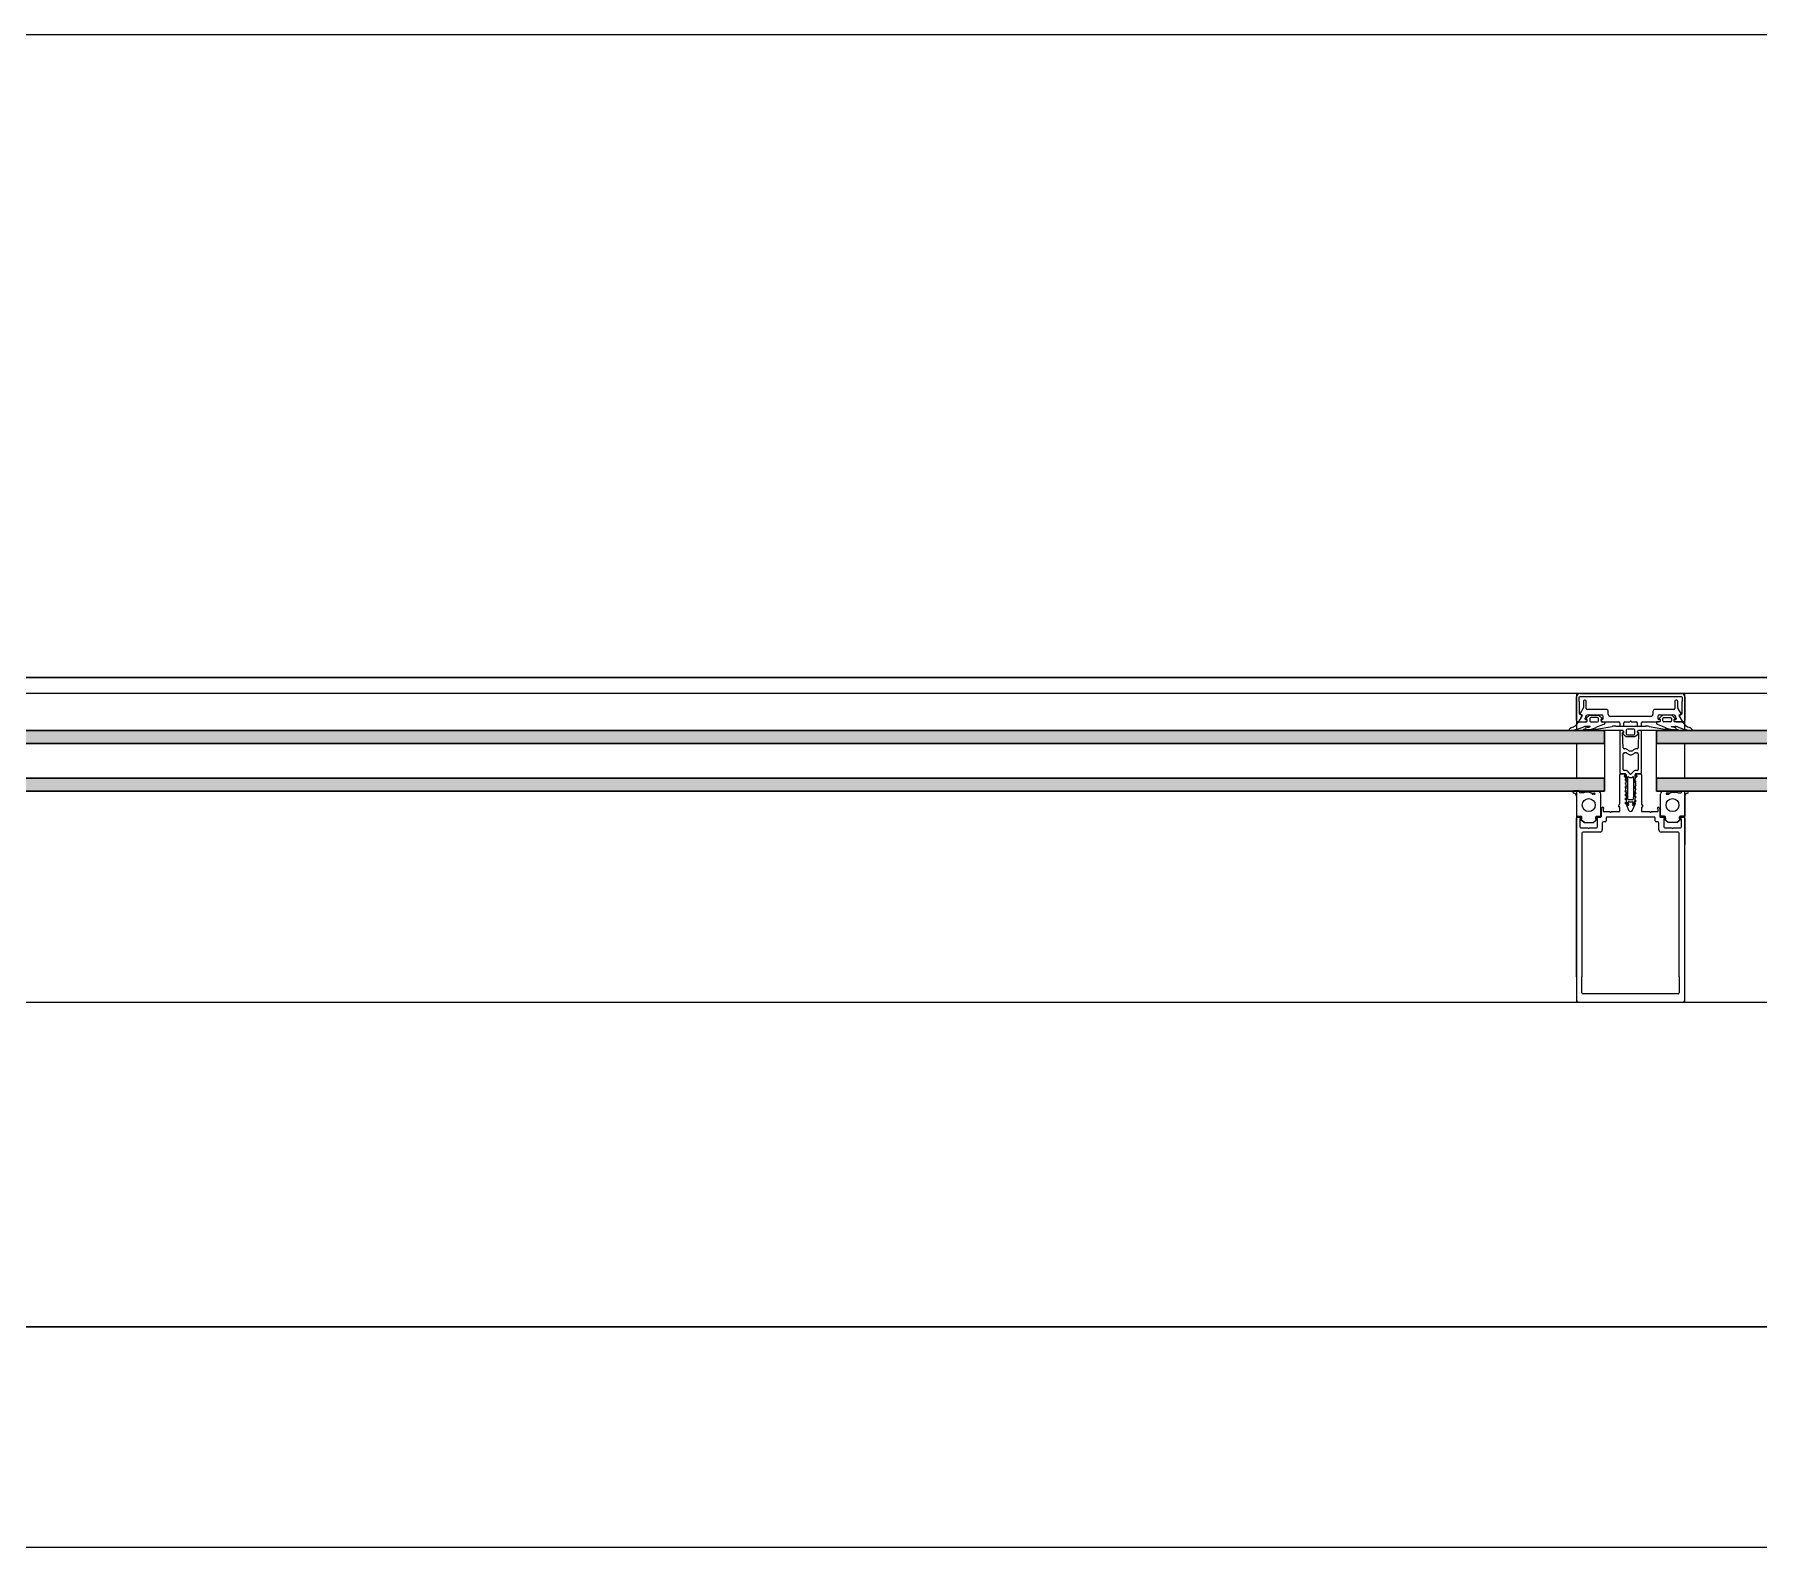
# Model space of a CAD drawing. Header units: millimetres. Extents: x 90978 to 295199, y -4084 to 97293.
# Drawn here: x 186313 to 187110, y 34301 to 35000 of the extents above; entities that cross this region are included whole.
import ezdxf

# ---------------------------------------------------------------- set-up
doc = ezdxf.new("R2010")
doc.units = ezdxf.units.MM
doc.header["$MEASUREMENT"] = 0
for name, color, linetype, lineweight in [('CSM-STL-XX-ZZ-M3-A-XXXX-00001_detached _19_04_21__rvt-1-Level 0$0$A-DETL-GENF', 7, 'CONTINUOUS', 9), ('CSM-STL-XX-ZZ-M3-A-XXXX-00001_detached _19_04_21__rvt-1-Level 0$0$A-GLAZ-CURT', 7, 'CONTINUOUS', 9), ('CSM-STL-XX-ZZ-M3-A-XXXX-00001_detached _19_04_21__rvt-1-Level 0$0$A-GLAZ-CWMG', 7, 'CONTINUOUS', 9), ('CSM-STL-XX-ZZ-M3-A-XXXX-00001_detached _19_04_21__rvt-1-Level 0$0$A-WALL', 7, 'CONTINUOUS', 9), ('CSM-STL-XX-ZZ-M3-A-XXXX-00001_detached _19_04_21__rvt-1-Level 0$0$I-WALL', 7, 'CONTINUOUS', 9)]:
    doc.layers.add(name, color=color, linetype=linetype, lineweight=lineweight)

msp = doc.modelspace()

# ---------------------------------------------------------------- hatches: boundary and pattern name
at = {"layer": 'CSM-STL-XX-ZZ-M3-A-XXXX-00001_detached _19_04_21__rvt-1-Level 0$0$A-GLAZ-CURT'}
h = msp.add_hatch(color=256, dxfattribs=at)
h.paths.add_polyline_path([(187038.83, 34650.73), (187038.83, 34656.73), (185562.83, 34656.73), (185562.83, 34650.73), (186898.18, 34650.73)], flags=0)
h.paths.add_polyline_path([(186898.18, 34672.73), (187038.83, 34672.73), (187038.83, 34678.73), (185562.83, 34678.73), (185562.83, 34672.73), (186264.73, 34672.73)], flags=0)
h = msp.add_hatch(color=256, dxfattribs=at)
h.paths.add_polyline_path([(188538.83, 34650.73), (188538.83, 34656.73), (187062.83, 34656.73), (187062.83, 34650.73), (188398.18, 34650.73)], flags=0)
h.paths.add_polyline_path([(188398.18, 34672.73), (188538.83, 34672.73), (188538.83, 34678.73), (187062.83, 34678.73), (187062.83, 34672.73), (187764.73, 34672.73)], flags=0)

# ---------------------------------------------------------------- linework, layer by layer
at = {"layer": 'CSM-STL-XX-ZZ-M3-A-XXXX-00001_detached _19_04_21__rvt-1-Level 0$0$A-DETL-GENF'}
for p, q in [((187025.83, 34683.23), (187025.83, 34694.23)), ((187026.83, 34693.73), (187026.83, 34692.38)), ((187027.03, 34692.03), (187027.03, 34686.6)), ((187027.33, 34695.73), (187074.33, 34695.73)), ((187028.03, 34694.23), (187027.33, 34694.23)), ((187070.13, 34694.23), (187028.03, 34694.23)), ((187029.03, 34692.22), (187029.03, 34689.26)), ((187029.83, 34692.72), (187029.53, 34692.72)), ((187030.33, 34688.92), (187030.33, 34692.22)), ((187074.33, 34694.23), (187070.13, 34694.23)), ((187071.33, 34692.22), (187071.33, 34688.92)), ((187072.13, 34692.72), (187071.83, 34692.72)), ((187072.63, 34689.26), (187072.63, 34692.22)), ((187074.63, 34686.51), (187074.63, 34692.03)), ((187074.83, 34692.38), (187074.83, 34693.73)), ((187075.83, 34694.23), (187075.83, 34683.23)), ((187028.4, 34685.62), (187026.86, 34683.03)), ((187028.25, 34685.56), (187026.89, 34682.84)), ((187027.13, 34686.43), (187028.17, 34685.83)), ((187028.96, 34689.01), (187027.56, 34686.57)), ((187027.63, 34686.3), (187028.33, 34685.9)), ((187029.83, 34683.92), (187029.83, 34684.42)), ((187030.48, 34683.85), (187030.03, 34683.72)), ((187030.33, 34684.37), (187031.83, 34685.71)), ((187030.68, 34683.81), (187030.48, 34683.85)), ((187030.68, 34682.91), (187030.68, 34683.81)), ((187039.53, 34688.42), (187030.83, 34688.42)), ((187031.33, 34685.92), (187037.53, 34685.92)), ((187031.83, 34685.71), (187036.04, 34685.71)), ((187031.93, 34684.21), (187031.93, 34683.21)), ((187035.43, 34684.71), (187032.43, 34684.71)), ((187035.93, 34683.21), (187035.93, 34684.21)), ((187036.04, 34685.71), (187037.53, 34684.37)), ((187037.38, 34683.85), (187037.18, 34683.81)), ((187037.18, 34683.81), (187037.18, 34682.91)), ((187037.83, 34683.72), (187037.38, 34683.85)), ((187038.03, 34685.42), (187038.03, 34683.92)), ((187040.53, 34686.22), (187040.53, 34687.42)), ((187050.83, 34685.22), (187041.53, 34685.22)), ((187060.13, 34685.22), (187050.83, 34685.22)), ((187061.13, 34687.42), (187061.13, 34686.22)), ((187070.83, 34688.42), (187062.13, 34688.42)), ((187063.63, 34683.92), (187063.63, 34685.42)), ((187063.83, 34683.72), (187064.28, 34683.85)), ((187064.13, 34685.92), (187070.33, 34685.92)), ((187065.63, 34685.71), (187064.13, 34684.37)), ((187064.28, 34683.85), (187064.48, 34683.81)), ((187064.48, 34683.81), (187064.48, 34682.91)), ((187069.84, 34685.71), (187065.63, 34685.71)), ((187065.73, 34683.21), (187065.73, 34684.21)), ((187066.23, 34684.71), (187069.23, 34684.71)), ((187069.73, 34684.21), (187069.73, 34683.21)), ((187071.33, 34684.37), (187069.84, 34685.71)), ((187070.98, 34683.81), (187071.18, 34683.85)), ((187070.98, 34682.91), (187070.98, 34683.81)), ((187071.18, 34683.85), (187071.63, 34683.72)), ((187071.83, 34684.42), (187071.83, 34683.92)), ((187074.11, 34686.57), (187072.7, 34689.01)), ((187074.8, 34683.03), (187073.26, 34685.62)), ((187073.33, 34685.9), (187074.03, 34686.3)), ((187074.78, 34682.84), (187073.42, 34685.55)), ((187073.51, 34685.82), (187074.52, 34686.33)), ((187023.64, 34678.71), (187022.67, 34678.71)), ((187026.71, 34682.73), (187026.33, 34682.73)), ((187027.03, 34682.72), (187029.86, 34682.72)), ((187027.23, 34682.71), (187030.48, 34682.71)), ((187029.03, 34679.21), (187034.16, 34679.21)), ((187045.83, 34678.71), (187029.03, 34678.71)), ((187029.97, 34679.98), (187032.06, 34680.32)), ((187032.02, 34680.51), (187030.26, 34680.51)), ((187032.43, 34682.71), (187035.43, 34682.71)), ((187038.62, 34681.59), (187034.73, 34680.01)), ((187035.02, 34679.29), (187042.24, 34680.56)), ((187037.38, 34682.71), (187038.93, 34682.71)), ((187038.01, 34682.72), (187045.33, 34682.72)), ((187038.93, 34682.71), (187038.93, 34682.05)), ((187043.98, 34680.71), (187050.83, 34680.71)), ((187045.83, 34682.22), (187045.83, 34681.22)), ((187047.18, 34678.71), (187045.83, 34678.71)), ((187045.83, 34678.52), (187045.83, 34659.22)), ((187046.91, 34678.72), (187046.03, 34678.72)), ((187046.33, 34680.72), (187047.23, 34680.72)), ((187047.13, 34677.82), (187047.58, 34677.82)), ((187047.32, 34670.71), (187047.13, 34677.82)), ((187048.83, 34675.71), (187047.24, 34677.05)), ((187047.38, 34677.57), (187047.58, 34677.61)), ((187047.58, 34677.61), (187047.58, 34678.31)), ((187047.73, 34681.22), (187047.73, 34682.22)), ((187048.23, 34682.72), (187050.53, 34682.72)), ((187048.83, 34678.81), (187048.83, 34677.21)), ((187052.83, 34675.71), (187048.83, 34675.71)), ((187050.83, 34679.31), (187049.33, 34679.31)), ((187049.33, 34676.71), (187052.33, 34676.71)), ((187050.83, 34680.71), (187057.69, 34680.71)), ((187052.33, 34679.31), (187050.83, 34679.31)), ((187051.13, 34682.72), (187053.43, 34682.72)), ((187052.83, 34677.21), (187052.83, 34678.81)), ((187054.42, 34677.05), (187052.83, 34675.71)), ((187053.93, 34682.22), (187053.93, 34681.22)), ((187054.08, 34678.31), (187054.08, 34677.61)), ((187054.08, 34677.82), (187054.53, 34677.82)), ((187054.08, 34677.61), (187054.28, 34677.57)), ((187054.53, 34677.82), (187054.36, 34671.22)), ((187054.43, 34680.72), (187055.33, 34680.72)), ((187055.83, 34678.71), (187054.48, 34678.71)), ((187055.63, 34678.72), (187054.75, 34678.72)), ((187055.83, 34681.22), (187055.83, 34682.22)), ((187072.63, 34678.71), (187055.83, 34678.71)), ((187055.83, 34668.87), (187055.83, 34678.52)), ((187056.33, 34682.72), (187063.66, 34682.72)), ((187059.42, 34680.56), (187066.64, 34679.29)), ((187062.73, 34682.71), (187062.73, 34682.05)), ((187064.28, 34682.71), (187062.73, 34682.71)), ((187063.04, 34681.59), (187066.93, 34680.01)), ((187069.23, 34682.71), (187066.23, 34682.71)), ((187067.51, 34679.21), (187072.63, 34679.21)), ((187071.69, 34679.98), (187069.61, 34680.32)), ((187069.64, 34680.51), (187071.4, 34680.51)), ((187074.43, 34682.71), (187071.18, 34682.71)), ((187071.81, 34682.72), (187074.63, 34682.72)), ((187075.33, 34682.73), (187074.96, 34682.73)), ((187078.02, 34678.71), (187078.99, 34678.71)), ((187047.33, 34660.72), (187047.33, 34667.92)), ((187048.19, 34670.22), (187047.82, 34670.22)), ((187047.83, 34668.42), (187048.19, 34668.42)), ((187053.84, 34670.22), (187053.48, 34670.22)), ((187053.48, 34668.42), (187053.65, 34668.42)), ((187053.65, 34668.42), (187053.83, 34668.42)), ((187054.33, 34667.92), (187054.33, 34660.72)), ((187054.36, 34671.22), (187054.34, 34670.71)), ((187055.83, 34659.22), (187055.83, 34668.87)), ((187048.3, 34660.22), (187047.83, 34660.22)), ((187050.68, 34658.49), (187049.83, 34659.51)), ((187051.84, 34659.51), (187050.98, 34658.49)), ((187053.83, 34660.22), (187053.37, 34660.22)), ((187045.83, 34644.85), (187045.83, 34658.22)), ((187046.33, 34658.72), (187048.3, 34658.72)), ((187048.23, 34658.72), (187046.33, 34658.72)), ((187047.83, 34657.51), (187048.63, 34656.63)), ((187048.53, 34657.82), (187048.03, 34657.82)), ((187048.63, 34656.25), (187048.23, 34656.02)), ((187048.23, 34656.02), (187048.63, 34655.79)), ((187048.53, 34654.4), (187048.23, 34654.22)), ((187048.23, 34654.22), (187048.63, 34653.99)), ((187048.63, 34652.65), (187048.23, 34652.42)), ((187048.23, 34652.42), (187048.63, 34652.19)), ((187048.46, 34654.12), (187048.64, 34653.8)), ((187048.46, 34651.42), (187048.64, 34651.11)), ((187048.63, 34652.19), (187048.63, 34651.75)), ((187048.64, 34653.8), (187048.73, 34652.83)), ((187048.64, 34651.11), (187048.73, 34652.02)), ((187048.73, 34655.62), (187048.66, 34654.47)), ((187048.73, 34658.22), (187048.73, 34658.02)), ((187052.93, 34658.02), (187052.93, 34658.22)), ((187052.93, 34655.53), (187052.93, 34656.32)), ((187052.93, 34654.72), (187053.02, 34653.8)), ((187052.93, 34651.93), (187052.93, 34652.92)), ((187052.93, 34650.13), (187053.03, 34651.11)), ((187053.02, 34653.8), (187053.21, 34654.12)), ((187053.43, 34655.12), (187053.03, 34655.35)), ((187053.03, 34654.89), (187053.43, 34655.12)), ((187053.43, 34653.32), (187053.03, 34653.55)), ((187053.03, 34653.09), (187053.43, 34653.32)), ((187053.03, 34651.75), (187053.03, 34652.22)), ((187053.43, 34651.52), (187053.03, 34651.75)), ((187053.03, 34651.29), (187053.43, 34651.52)), ((187053.03, 34651.11), (187053.21, 34651.42)), ((187053.08, 34656.67), (187053.77, 34657.36)), ((187053.63, 34657.82), (187053.13, 34657.82)), ((187053.36, 34658.72), (187055.33, 34658.72)), ((187055.33, 34658.72), (187053.36, 34658.72)), ((187053.77, 34657.36), (187053.83, 34657.62)), ((187055.83, 34658.22), (187055.83, 34644.85)), ((187027.13, 34650.74), (187024.66, 34650.74)), ((187025.83, 34648.27), (187025.83, 34639.13)), ((187027.13, 34650.33), (187027.13, 34650.74)), ((187029.08, 34649.83), (187027.63, 34649.83)), ((187031.43, 34650.13), (187030.13, 34650.13)), ((187035.53, 34650.73), (187032.76, 34650.73)), ((187032.76, 34649.73), (187034.19, 34649.73)), ((187034.19, 34649.23), (187033.26, 34649.23)), ((187037.03, 34639.13), (187037.03, 34649.23)), ((187037.42, 34642.65), (187037.7, 34643.05)), ((187045.26, 34643.72), (187045.76, 34644.6)), ((187045.63, 34643.42), (187045.43, 34643.42)), ((187045.83, 34641.42), (187045.83, 34643.22)), ((187048.63, 34650.85), (187048.23, 34650.62)), ((187048.23, 34650.62), (187048.63, 34650.39)), ((187048.63, 34649.05), (187048.23, 34648.82)), ((187048.23, 34648.82), (187048.63, 34648.59)), ((187048.63, 34647.25), (187048.23, 34647.02)), ((187048.23, 34647.02), (187048.63, 34646.79)), ((187048.63, 34645.45), (187048.23, 34645.22)), ((187048.23, 34645.22), (187048.63, 34644.99)), ((187048.73, 34650.22), (187048.73, 34649.23)), ((187048.73, 34648.42), (187048.73, 34647.43)), ((187048.73, 34646.62), (187048.84, 34645.63)), ((187048.77, 34644.59), (187049.91, 34641.84)), ((187048.84, 34645.63), (187049.58, 34644.35)), ((187050.02, 34644.58), (187049.62, 34645.44)), ((187049.8, 34645.72), (187051.86, 34645.72)), ((187050.83, 34646.72), (187049.95, 34646.72)), ((187051.71, 34646.72), (187050.83, 34646.72)), ((187052.05, 34645.44), (187051.64, 34644.58)), ((187051.76, 34641.84), (187052.89, 34644.59)), ((187052.09, 34644.35), (187052.83, 34645.63)), ((187052.83, 34645.63), (187052.93, 34644.78)), ((187052.93, 34648.33), (187052.93, 34649.32)), ((187052.93, 34646.53), (187052.93, 34647.52)), ((187053.43, 34649.72), (187053.03, 34649.95)), ((187053.03, 34649.49), (187053.43, 34649.72)), ((187053.43, 34647.92), (187053.03, 34648.15)), ((187053.03, 34647.69), (187053.43, 34647.92)), ((187053.43, 34646.12), (187053.03, 34646.35)), ((187053.03, 34645.89), (187053.43, 34646.12)), ((187055.83, 34643.22), (187055.83, 34641.42)), ((187055.9, 34644.6), (187056.41, 34643.72)), ((187056.23, 34643.42), (187056.03, 34643.42)), ((187063.96, 34643.05), (187064.24, 34642.65)), ((187064.63, 34639.13), (187064.63, 34649.23)), ((187066.13, 34650.73), (187068.91, 34650.73)), ((187068.91, 34649.73), (187067.48, 34649.73)), ((187067.48, 34649.23), (187068.41, 34649.23)), ((187070.23, 34650.13), (187071.53, 34650.13)), ((187072.59, 34649.83), (187074.03, 34649.83)), ((187074.53, 34650.73), (187077.01, 34650.73)), ((187074.53, 34650.33), (187074.53, 34650.73)), ((187075.83, 34648.26), (187075.83, 34639.13)), ((187025.83, 34639.13), (187027.83, 34639.13)), ((187025.83, 34626.05), (187025.83, 34638.22)), ((187026.33, 34638.72), (187027.36, 34638.72)), ((187027.33, 34637.52), (187027.33, 34634.22)), ((187029.48, 34636.13), (187027.44, 34637.85)), ((187028.13, 34637.72), (187027.53, 34637.72)), ((187028.23, 34638.09), (187027.63, 34638.09)), ((187027.89, 34637.47), (187029.48, 34636.13)), ((187028.23, 34638.09), (187028.23, 34638.73)), ((187029.48, 34636.13), (187033.48, 34636.13)), ((187033.48, 34636.13), (187035.53, 34637.85)), ((187034.73, 34638.09), (187034.73, 34638.73)), ((187034.73, 34638.09), (187035.33, 34638.09)), ((187035.33, 34637.72), (187034.73, 34637.72)), ((187035.13, 34639.13), (187037.03, 34639.13)), ((187035.51, 34638.72), (187037.13, 34638.72)), ((187035.53, 34634.22), (187035.53, 34637.52)), ((187037.33, 34638.92), (187037.33, 34642.36)), ((187037.73, 34636.02), (187037.73, 34632.72)), ((187038.13, 34642.11), (187038.13, 34641.42)), ((187038.36, 34642.59), (187038.22, 34642.4)), ((187039.03, 34636.52), (187038.23, 34636.52)), ((187038.33, 34641.22), (187041.28, 34641.22)), ((187039.53, 34638.22), (187039.53, 34637.02)), ((187045.43, 34638.72), (187040.03, 34638.72)), ((187041.88, 34641.22), (187045.63, 34641.22)), ((187050.83, 34638.72), (187045.43, 34638.72)), ((187061.63, 34638.72), (187050.83, 34638.72)), ((187056.03, 34641.22), (187059.78, 34641.22)), ((187060.38, 34641.22), (187063.33, 34641.22)), ((187062.13, 34637.02), (187062.13, 34638.22)), ((187063.43, 34636.52), (187062.63, 34636.52)), ((187063.44, 34642.4), (187063.3, 34642.59)), ((187063.53, 34641.42), (187063.53, 34642.11)), ((187063.93, 34632.72), (187063.93, 34636.02)), ((187064.33, 34642.36), (187064.33, 34638.92)), ((187064.53, 34638.72), (187066.16, 34638.72)), ((187066.53, 34639.13), (187064.63, 34639.13)), ((187066.13, 34637.52), (187066.13, 34634.22)), ((187068.18, 34636.13), (187066.14, 34637.84)), ((187066.93, 34638.08), (187066.33, 34638.08)), ((187066.93, 34637.72), (187066.33, 34637.72)), ((187066.93, 34638.08), (187066.93, 34638.73)), ((187072.18, 34636.13), (187068.18, 34636.13)), ((187072.18, 34636.13), (187074.23, 34637.84)), ((187073.78, 34637.47), (187072.18, 34636.13)), ((187073.43, 34638.08), (187073.43, 34638.73)), ((187073.43, 34638.08), (187074.03, 34638.08)), ((187074.13, 34637.72), (187073.53, 34637.72)), ((187075.83, 34639.13), (187073.83, 34639.13)), ((187074.31, 34638.72), (187075.33, 34638.72)), ((187074.33, 34634.22), (187074.33, 34637.52)), ((187075.83, 34638.22), (187075.83, 34626.05)), ((187027.83, 34633.72), (187031.13, 34633.72)), ((187028.33, 34631.22), (187028.33, 34626.05)), ((187036.73, 34631.72), (187028.83, 34631.72)), ((187031.73, 34633.72), (187035.03, 34633.72)), ((187072.83, 34631.72), (187064.93, 34631.72)), ((187066.63, 34633.72), (187069.93, 34633.72)), ((187070.53, 34633.72), (187073.83, 34633.72)), ((187073.33, 34626.05), (187073.33, 34631.22)), ((187025.83, 34564.93), (187025.83, 34626.05)), ((187028.33, 34626.05), (187028.33, 34564.93)), ((187073.33, 34564.93), (187073.33, 34626.05)), ((187075.83, 34564.93), (187075.83, 34626.05)), ((187025.83, 34564.92), (187025.83, 34554.23)), ((187028.33, 34557.53), (187028.33, 34564.92)), ((187073.33, 34564.92), (187073.33, 34557.53)), ((187075.83, 34554.23), (187075.83, 34564.92)), ((187072.83, 34557.03), (187028.83, 34557.03)), ((187026.83, 34553.23), (187074.83, 34553.23))]:
    msp.add_line(p, q, dxfattribs=at)
for centre in [(187031.48, 34644.23), (187070.18, 34644.23)]:
    msp.add_circle(centre, 3, dxfattribs=at)
for centre, radius, start, end in [((187027.33, 34694.23), 1.5, 90, 180), ((187027.33, 34693.73), 0.5, 90, 180), ((187027.03, 34692.38), 0.2, 180, 240.00662), ((187026.83, 34692.03), 0.2, 0, 60.00662), ((187029.53, 34692.22), 0.5, 90, 180), ((187029.83, 34692.22), 0.5, 0, 90), ((187071.83, 34692.22), 0.5, 90, 180), ((187072.13, 34692.22), 0.5, 0, 90), ((187074.33, 34694.23), 1.5, 0, 90), ((187074.33, 34693.73), 0.5, 0, 90), ((187074.83, 34692.03), 0.2, 120.00001, 180), ((187074.63, 34692.38), 0.2, 300.00001, 0), ((187026.33, 34683.23), 0.5, 180, 270), ((187026.71, 34682.93), 0.2, 270, 333.43445), ((187027.03, 34682.92), 0.2, 149.2563, 270), ((187027.23, 34686.6), 0.2, 180, 239.9992), ((187027.73, 34686.47), 0.2, 150, 240.00001), ((187028.07, 34685.65), 0.2, 333.43445, 59.9992), ((187028.23, 34685.72), 0.2, 329.2563, 60.00001), ((187028.53, 34689.26), 0.5, 330, 0), ((187031.33, 34684.42), 1.5, 90, 180), ((187030.03, 34683.92), 0.2, 180, 270.00004), ((187029.86, 34683.72), 1, 270, 345.52252), ((187030.53, 34684.14), 0.3, 132.00002, 259.99992), ((187030.83, 34688.92), 0.5, 180, 270), ((187030.48, 34682.91), 0.2, 270, 0), ((187030.63, 34683.52), 0.2, 345.52252, 89.99994), ((187032.43, 34684.21), 0.5, 90, 180), ((187032.43, 34683.21), 0.5, 180, 224.9999), ((187032.43, 34683.21), 0.5, 225.00002, 270), ((187035.43, 34684.21), 0.5, 0, 90), ((187035.43, 34683.21), 0.5, 270, 0), ((187037.23, 34683.52), 0.2, 90.00006, 194.47748), ((187038.01, 34683.72), 1, 194.47748, 270), ((187037.38, 34682.91), 0.2, 180, 270), ((187037.33, 34684.14), 0.3, 279.99998, 48), ((187037.53, 34685.42), 0.5, 0, 90), ((187037.83, 34683.92), 0.2, 269.99996, 0), ((187039.53, 34687.42), 1, 0, 90), ((187041.53, 34686.22), 1, 180, 270), ((187050.83, 34682.72), 0.3, 89.99996, 180.00004), ((187050.83, 34682.72), 0.3, 359.99996, 90.00005), ((187060.13, 34686.22), 1, 270, 0), ((187062.13, 34687.42), 1, 90, 180), ((187064.13, 34685.42), 0.5, 90, 180), ((187063.83, 34683.92), 0.2, 180, 270.00004), ((187063.66, 34683.72), 1, 270, 345.52252), ((187064.33, 34684.14), 0.3, 132.00002, 259.99992), ((187064.28, 34682.91), 0.2, 270, 0), ((187064.43, 34683.52), 0.2, 345.52252, 89.99994), ((187066.23, 34684.21), 0.5, 90, 180), ((187066.23, 34683.21), 0.5, 180, 270), ((187069.23, 34684.21), 0.5, 0, 90), ((187069.23, 34683.21), 0.5, 270, 315.00003), ((187069.23, 34683.21), 0.5, 314.99996, 0), ((187070.33, 34684.42), 1.5, 0, 90), ((187070.83, 34688.92), 0.5, 270, 0), ((187071.03, 34683.52), 0.2, 90.00006, 194.47748), ((187071.81, 34683.72), 1, 194.47748, 270), ((187071.18, 34682.91), 0.2, 180, 270), ((187071.13, 34684.14), 0.3, 279.99998, 48), ((187071.63, 34683.92), 0.2, 269.99996, 0), ((187073.13, 34689.26), 0.5, 180, 210), ((187073.43, 34685.72), 0.2, 119.99999, 210.7437), ((187073.6, 34685.64), 0.2, 116.56501, 206.56503), ((187073.93, 34686.47), 0.2, 299.99999, 30), ((187074.43, 34686.51), 0.2, 296.56501, 0), ((187074.63, 34682.92), 0.2, 270, 30.7437), ((187074.96, 34682.93), 0.2, 206.56503, 270), ((187075.33, 34683.23), 0.5, 270, 0), ((187022.67, 34678.96), 0.25, 151.0662, 270), ((187024.2, 34678.12), 2, 109.94796, 151.0662), ((187021.13, 34686.58), 7, 289.94796, 324.42394), ((187023.64, 34680.21), 1.5, 270, 283.32069), ((187013.39, 34723.52), 46, 283.32069, 290.14375), ((187027.23, 34682.21), 0.5, 90, 144.42394), ((187029.03, 34679.01), 0.2, 90, 180.00004), ((187029.03, 34678.91), 0.2, 179.99996, 270), ((187030.26, 34677.51), 3, 90, 110.14375), ((187030.12, 34679.61), 0.4, 111.82865, 270), ((187031.01, 34687.8), 8.63, 264.10007, 279.8385), ((187032.02, 34680.41), 0.1, 291.82887, 90), ((187031.01, 34687.8), 8.63, 279.8385, 295.57692), ((187034.16, 34684.21), 5, 270, 280.00001), ((187038.43, 34682.05), 0.5, 292.03623, 0), ((187043.98, 34670.71), 10, 90, 100.00001), ((187045.33, 34682.22), 0.5, 0, 90), ((187046.33, 34681.22), 0.5, 180, 270), ((187046.03, 34678.52), 0.2, 90, 180), ((187046.91, 34677.82), 0.9, 16.6016, 90), ((187047.43, 34677.28), 0.3, 100.00005, 230.00002), ((187047.18, 34678.31), 0.4, 0, 90), ((187047.23, 34681.22), 0.5, 270, 0), ((187047.58, 34678.02), 0.2, 270, 0.00004), ((187048.23, 34682.22), 0.5, 90, 180), ((187049.33, 34678.81), 0.5, 90, 180), ((187049.33, 34677.21), 0.5, 180, 270), ((187052.33, 34678.81), 0.5, 0, 90), ((187052.33, 34677.21), 0.5, 270, 0), ((187053.43, 34682.22), 0.5, 0, 90), ((187054.08, 34678.02), 0.2, 179.99996, 270), ((187054.75, 34677.82), 0.9, 90, 163.39843), ((187054.43, 34681.22), 0.5, 180, 270), ((187054.48, 34678.31), 0.4, 90, 180), ((187054.23, 34677.28), 0.3, 310, 79.9999), ((187055.33, 34681.22), 0.5, 270, 0), ((187055.63, 34678.52), 0.2, 0, 90), ((187056.33, 34682.22), 0.5, 90, 180), ((187057.69, 34670.71), 10, 79.99999, 90), ((187063.23, 34682.05), 0.5, 180, 247.96378), ((187067.51, 34684.21), 5, 259.99999, 270), ((187070.66, 34687.8), 8.63, 244.42308, 260.1615), ((187070.66, 34687.8), 8.63, 260.1615, 275.89993), ((187069.64, 34680.41), 0.1, 90, 248.17142), ((187071.4, 34677.51), 3, 69.85625, 90), ((187071.54, 34679.61), 0.4, 270, 68.17135), ((187088.27, 34723.52), 46, 249.85625, 256.67931), ((187072.63, 34679.01), 0.2, 359.99996, 90), ((187072.63, 34678.91), 0.2, 270, 0.00004), ((187074.43, 34682.21), 0.5, 35.57605, 90), ((187080.53, 34686.58), 7, 215.57605, 250.05204), ((187078.02, 34680.21), 1.5, 256.67931, 270), ((187077.46, 34678.12), 2, 28.9338, 70.05204), ((187078.99, 34678.96), 0.25, 270, 28.9338), ((187047.82, 34670.72), 0.5, 181.50743, 270), ((187047.83, 34667.92), 0.5, 90, 180), ((187048.19, 34668.22), 2, 48.59036, 90), ((187048.19, 34666.42), 2, 48.59036, 90), ((187050.83, 34671.22), 2, 228.59036, 270.00425), ((187050.83, 34669.42), 2, 228.59036, 270.00425), ((187050.83, 34671.22), 2, 270.0042, 311.40965), ((187050.83, 34669.42), 2, 270.0042, 311.40965), ((187053.48, 34668.22), 2, 90, 131.40965), ((187053.48, 34666.42), 2, 90, 131.40965), ((187053.83, 34667.92), 0.5, 0, 90), ((187053.84, 34670.72), 0.5, 270, 358.49039), ((187046.33, 34659.22), 0.5, 180, 270), ((187047.83, 34660.72), 0.5, 180, 270), ((187048.3, 34658.22), 2, 39.99998, 90), ((187053.37, 34658.22), 2, 90, 140.00002), ((187053.83, 34660.72), 0.5, 270, 315.00003), ((187053.83, 34660.72), 0.5, 314.99996, 0), ((187055.33, 34659.22), 0.5, 270, 0), ((187046.33, 34658.22), 0.5, 89.99996, 180), ((187048.03, 34657.62), 0.2, 90, 180.00004), ((187048.23, 34658.22), 0.5, 0, 90), ((187048.3, 34658.22), 0.5, 356.76204, 90), ((187048.63, 34654.22), 0.2, 119.9999, 179.99922), ((187048.63, 34651.52), 0.2, 120.00001, 179.99997), ((187048.53, 34658.02), 0.2, 270, 0), ((187048.53, 34656.43), 0.2, 300.0001, 21.15604), ((187048.53, 34655.62), 0.2, 0.00003, 60.00001), ((187048.53, 34654.63), 0.2, 300.00001, 359.99997), ((187048.53, 34653.82), 0.2, 0.00003, 60.00001), ((187154.36, 34652.22), 105.73, 179.14399, 179.99998), ((187048.53, 34652.83), 0.2, 300.0001, 359.99997), ((187048.53, 34652.02), 0.2, 0.00003, 60.00001), ((187048.53, 34651.03), 0.2, 300.0001, 359.99997), ((187154.36, 34652.22), 105.73, 180.60164, 183.57742), ((187154.36, 34652.22), 105.73, 176.76204, 178.78338), ((187154.36, 34652.22), 105.03, 177.31275, 182.74177), ((187049.65, 34657.14), 0.2, 51.41925, 177.31275), ((187050.83, 34658.62), 1.7, 231.41925, 270.00007), ((187050.83, 34658.62), 0.2, 219.99998, 270.0002), ((187050.83, 34658.62), 0.2, 269.9998, 320.00002), ((187050.83, 34658.62), 1.7, 269.99993, 308.58076), ((187052.02, 34657.14), 0.2, 65.63412, 128.58076), ((187052.02, 34657.14), 0.2, 2.68725, 65.63389), ((186947.31, 34652.22), 105.03, 357.25823, 2.68725), ((186947.3, 34652.22), 105.73, 356.42257, 359.39835), ((187053.36, 34658.22), 0.5, 90, 183.23805), ((186947.31, 34652.22), 105.72, 1.21648, 3.23805), ((187053.43, 34658.22), 0.5, 90, 180), ((187053.13, 34658.02), 0.2, 180, 270), ((187053.43, 34656.32), 0.5, 135, 180), ((187053.13, 34655.53), 0.2, 180, 239.9999), ((187053.13, 34654.72), 0.2, 119.99999, 179.99997), ((187053.13, 34653.73), 0.2, 180.00003, 239.9999), ((187053.13, 34652.92), 0.2, 119.99999, 180), ((187053.13, 34651.93), 0.2, 180, 239.65603), ((187053.13, 34651.12), 0.2, 119.99999, 179.99997), ((186947.3, 34652.22), 105.73, 0.00002, 0.85601), ((187053.03, 34654.22), 0.2, 359.99939, 59.99935), ((187053.03, 34651.52), 0.2, 0.00003, 59.99999), ((187053.63, 34657.62), 0.2, 359.99996, 90), ((187055.33, 34658.22), 0.5, 0, 90.00004), ((187024.66, 34650.24), 0.5, 90, 260.60774), ((187024.33, 34648.27), 1.5, 0, 80.60774), ((187027.63, 34650.33), 0.5, 180, 270), ((187030.13, 34648.13), 2, 90, 121.78833), ((187031.43, 34648.13), 2, 37.49525, 90), ((187032.76, 34650.23), 0.5, 90, 270), ((187033.26, 34649.53), 0.3, 217.49525, 270), ((187034.19, 34649.48), 0.25, 270, 90), ((187035.53, 34649.23), 1.5, 0, 90), ((187038.03, 34642.82), 0.4, 90.00005, 144.99995), ((187038.03, 34642.82), 0.4, 325.00003, 90.00004), ((187045.43, 34643.62), 0.2, 149.99999, 270), ((187045.63, 34643.22), 0.2, 0, 90), ((187045.33, 34644.85), 0.5, 329.99999, 0), ((187048.53, 34650.22), 0.2, 0, 60.00001), ((187048.53, 34649.23), 0.2, 300.0001, 0), ((187048.53, 34648.42), 0.2, 0, 60.00001), ((187048.53, 34647.43), 0.2, 300.0001, 0), ((187048.53, 34646.62), 0.2, 0.00003, 60.00001), ((187048.53, 34645.63), 0.2, 300.0001, 359.99997), ((187048.53, 34644.82), 0.2, 0.00022, 59.99998), ((187049.23, 34644.78), 0.5, 180.00031, 202.49999), ((187049.95, 34647.22), 0.5, 182.74177, 270), ((187049.79, 34644.47), 0.25, 209.99999, 270.00006), ((187049.8, 34645.52), 0.2, 90, 205.00005), ((187049.79, 34644.47), 0.25, 269.99996, 0.00004), ((187051.87, 34644.47), 0.25, 179.99996, 270.00004), ((187051.71, 34647.22), 0.5, 270, 357.25823), ((187051.86, 34645.52), 0.2, 335.00001, 90), ((187051.87, 34644.47), 0.25, 270.00006, 330.00001), ((187052.43, 34644.78), 0.5, 337.50001, 359.99998), ((187053.13, 34650.13), 0.2, 180.00003, 239.9999), ((187053.13, 34649.32), 0.2, 119.99999, 180), ((187053.13, 34648.33), 0.2, 180, 239.9999), ((187053.13, 34647.52), 0.2, 119.99999, 180), ((187053.13, 34646.53), 0.2, 180, 239.9999), ((187053.13, 34645.72), 0.2, 119.99999, 179.99997), ((187056.33, 34644.85), 0.5, 180, 210.00001), ((187056.23, 34643.62), 0.2, 270, 30.00001), ((187063.63, 34642.82), 0.4, 90.00022, 214.99977), ((187063.63, 34642.82), 0.4, 34.99996, 90.00021), ((187066.13, 34649.23), 1.5, 90, 180), ((187067.48, 34649.48), 0.25, 90, 270), ((187068.41, 34649.53), 0.3, 270, 322.50475), ((187070.23, 34648.13), 2, 90, 142.50475), ((187068.91, 34650.23), 0.5, 270, 90), ((187071.53, 34648.13), 2, 58.21167, 90), ((187074.03, 34650.33), 0.5, 270, 0), ((187077.33, 34648.26), 1.5, 99.39226, 180), ((187077.01, 34650.23), 0.5, 279.39226, 90), ((187026.33, 34638.22), 0.5, 90, 180), ((187027.53, 34637.52), 0.2, 90, 180), ((187027.36, 34637.72), 1, 14.47752, 90), ((187027.63, 34637.89), 0.2, 90, 190.84112), ((187027.83, 34638.73), 0.4, 0, 90), ((187027.83, 34638.73), 0.4, 0, 90), ((187028.13, 34637.92), 0.2, 270, 14.47752), ((187034.73, 34637.92), 0.2, 165.52252, 270), ((187035.51, 34637.72), 1, 90, 165.52252), ((187035.13, 34638.73), 0.4, 90, 180), ((187035.33, 34637.89), 0.2, 349.15888, 90), ((187035.33, 34637.52), 0.2, 0, 90), ((187037.13, 34638.92), 0.2, 270, 0), ((187037.83, 34642.36), 0.5, 144.99995, 180), ((187038.23, 34636.02), 0.5, 90, 180), ((187038.63, 34642.11), 0.5, 145.00003, 180), ((187038.33, 34641.42), 0.2, 180, 270), ((187039.03, 34637.02), 0.5, 270, 0), ((187040.03, 34638.22), 0.5, 90, 180), ((187041.58, 34641.22), 0.3, 180, 0), ((187045.63, 34641.42), 0.2, 270, 0), ((187050.83, 34642.22), 1, 202.49999, 269.99999), ((187050.83, 34642.22), 1, 269.99996, 337.50001), ((187056.03, 34641.42), 0.2, 180, 270), ((187060.08, 34641.22), 0.3, 180, 0), ((187061.63, 34638.22), 0.5, 0, 90), ((187062.63, 34637.02), 0.5, 180, 270), ((187063.33, 34641.42), 0.2, 270, 0), ((187063.43, 34636.02), 0.5, 0, 90), ((187063.03, 34642.11), 0.5, 0, 34.99977), ((187063.83, 34642.36), 0.5, 0, 34.99996), ((187064.53, 34638.92), 0.2, 180, 270), ((187066.33, 34637.88), 0.2, 90, 190.84112), ((187066.33, 34637.52), 0.2, 90, 180), ((187066.16, 34637.72), 1, 14.47752, 90), ((187066.53, 34638.73), 0.4, 0, 90), ((187066.93, 34637.92), 0.2, 270, 14.47752), ((187073.53, 34637.92), 0.2, 165.52252, 270), ((187074.31, 34637.72), 1, 90, 165.52252), ((187073.83, 34638.73), 0.4, 90, 180), ((187073.83, 34638.73), 0.4, 90, 180), ((187074.03, 34637.88), 0.2, 349.15888, 90), ((187074.13, 34637.52), 0.2, 0, 90), ((187075.33, 34638.22), 0.5, 0, 90), ((187027.83, 34634.22), 0.5, 180, 270), ((187028.83, 34631.22), 0.5, 90, 180), ((187031.43, 34633.72), 0.3, 180, 0), ((187035.03, 34634.22), 0.5, 270, 0), ((187036.73, 34632.72), 1, 270, 0), ((187064.93, 34632.72), 1, 180, 270), ((187066.63, 34634.22), 0.5, 180, 270), ((187070.23, 34633.72), 0.3, 180, 0), ((187072.83, 34631.22), 0.5, 0, 90), ((187073.83, 34634.22), 0.5, 270, 0), ((187028.83, 34557.53), 0.5, 180, 270), ((187072.83, 34557.53), 0.5, 270, 0), ((187026.83, 34554.23), 1, 180, 270), ((187074.83, 34554.23), 1, 270, 0)]:
    msp.add_arc(centre, radius, start, end, dxfattribs=at)
at = {"layer": 'CSM-STL-XX-ZZ-M3-A-XXXX-00001_detached _19_04_21__rvt-1-Level 0$0$A-GLAZ-CURT', "lineweight": 30}
for p, q in [((187038.83, 34678.73), (185562.83, 34678.73)), ((187038.83, 34672.73), (187038.83, 34678.73)), ((188538.83, 34678.73), (187062.83, 34678.73)), ((187062.83, 34678.73), (187062.83, 34672.73)), ((185562.83, 34672.73), (187038.83, 34672.73)), ((187062.83, 34672.73), (188538.83, 34672.73)), ((187038.83, 34656.73), (185562.83, 34656.73)), ((187038.83, 34650.73), (187038.83, 34656.73)), ((188538.83, 34656.73), (187062.83, 34656.73)), ((187062.83, 34656.73), (187062.83, 34650.73)), ((185562.83, 34650.73), (187038.83, 34650.73)), ((187062.83, 34650.73), (188538.83, 34650.73))]:
    msp.add_line(p, q, dxfattribs=at)
at = {"layer": 'CSM-STL-XX-ZZ-M3-A-XXXX-00001_detached _19_04_21__rvt-1-Level 0$0$A-GLAZ-CWMG'}
for p, q in [((187025.83, 34695.73), (185575.83, 34695.73)), ((188525.83, 34695.73), (187075.83, 34695.73)), ((187025.83, 34672.73), (187025.83, 34656.73)), ((187075.83, 34656.68), (187075.83, 34672.79)), ((185575.83, 34553.23), (187025.83, 34553.23)), ((187075.83, 34553.23), (188525.83, 34553.23))]:
    msp.add_line(p, q, dxfattribs=at)
at = {"layer": 'CSM-STL-XX-ZZ-M3-A-XXXX-00001_detached _19_04_21__rvt-1-Level 0$0$A-GLAZ-CWMG', "lineweight": 20, "extrusion": (0, 0, -1)}
for p, q in [((187075.83, 34695.73), (187025.83, 34695.73)), ((187025.83, 34695.73), (187025.83, 34678.73)), ((187075.83, 34678.73), (187075.83, 34695.73)), ((187025.83, 34678.73), (187038.83, 34678.73)), ((187038.83, 34678.73), (187038.83, 34650.73)), ((187062.83, 34650.73), (187062.83, 34678.73)), ((187062.83, 34678.73), (187075.83, 34678.73)), ((187038.83, 34650.73), (187025.83, 34650.73)), ((187025.83, 34650.73), (187025.83, 34553.23)), ((187075.83, 34650.73), (187062.83, 34650.73)), ((187075.83, 34553.23), (187075.83, 34650.73)), ((187025.83, 34553.23), (187075.83, 34553.23))]:
    msp.add_line(p, q, dxfattribs=at)
at = {"layer": 'CSM-STL-XX-ZZ-M3-A-XXXX-00001_detached _19_04_21__rvt-1-Level 0$0$A-WALL'}
for p, q in [((177049.83, 35000.23), (191309.83, 35000.23)), ((182558.83, 34703.23), (191309.83, 34703.23)), ((191309.83, 34703.23), (182558.83, 34703.23)), ((188560.83, 34403.23), (185540.33, 34403.23))]:
    msp.add_line(p, q, dxfattribs=at)
at = {"layer": 'CSM-STL-XX-ZZ-M3-A-XXXX-00001_detached _19_04_21__rvt-1-Level 0$0$I-WALL'}
for p, q in [((185540.33, 34403.23), (188560.83, 34403.23)), ((188560.83, 34301.23), (185540.33, 34301.23))]:
    msp.add_line(p, q, dxfattribs=at)

doc.saveas('drawing.dxf')
